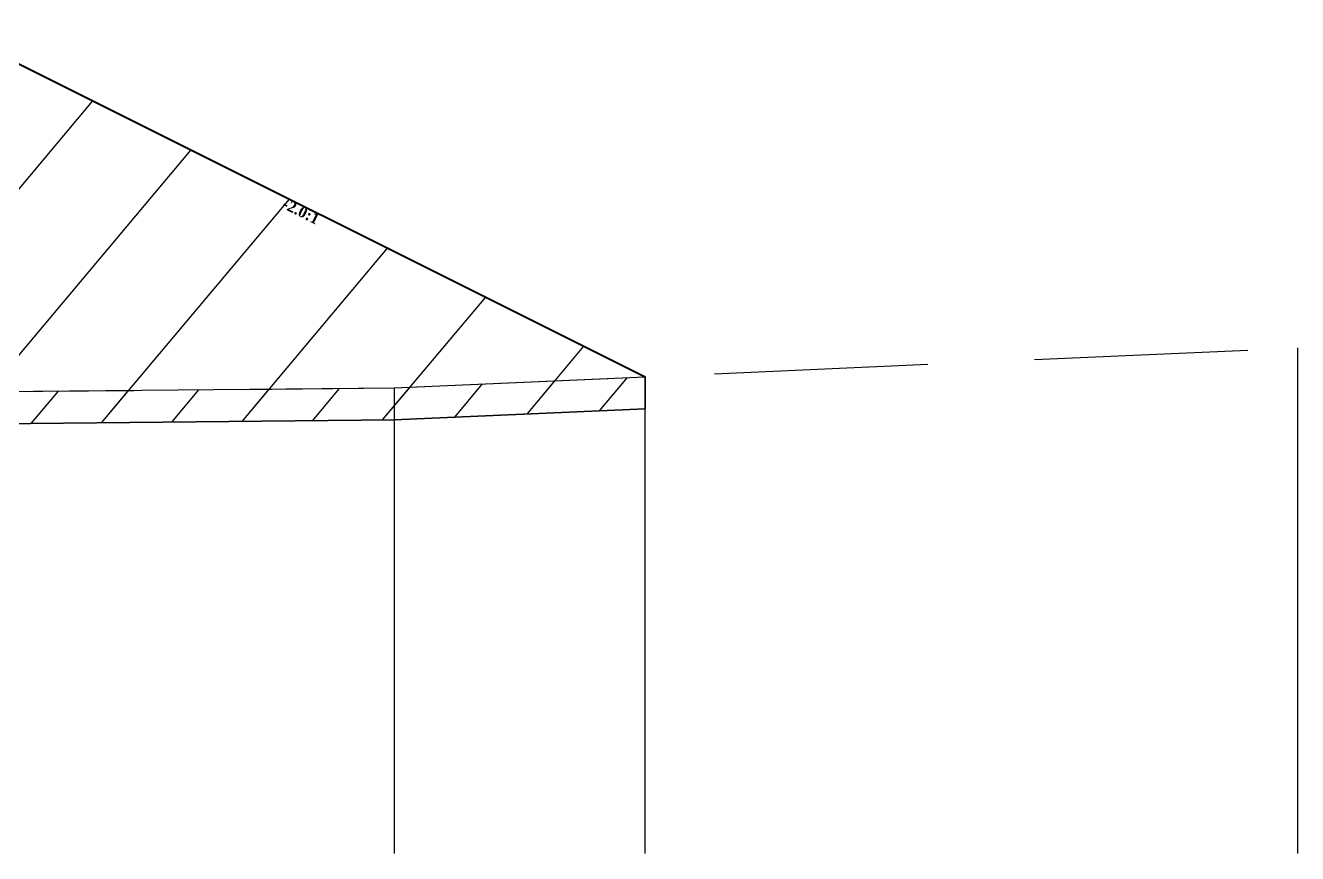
# Model space of a CAD drawing. Header units: millimetres. Extents: x 2762 to 3076, y 916 to 3305.
# Drawn here: x 2827.14 to 2839.05, y 1560.78 to 1568.54 of the extents above; entities that cross this region are included whole.
import ezdxf

# ---------------------------------------------------------------- set-up
doc = ezdxf.new("R2010")
doc.units = ezdxf.units.MM
doc.header["$LTSCALE"] = 2
doc.linetypes.add('CACHE', pattern=[9.525, 6.35, -3.175])
doc.linetypes.add('DASHED', pattern=[0.75, 0.5, -0.25])
doc.layers.add('C-ROAD-CORR', color=5, linetype='Continuous')
doc.layers.add('C-ROAD-SCTN', color=7, linetype='Continuous')
doc.styles.add('C3D_Etiquette', font='romans.shx')

msp = doc.modelspace()

# ---------------------------------------------------------------- hatches: boundary and pattern name
at = {"linetype": 'Continuous', "lineweight": -3}
h = msp.add_hatch(dxfattribs=at)
h.set_pattern_fill('_U', color=3, angle=50, style=0, pattern_type=0)
h.set_pattern_definition([(50, (2808.3471, 1564.9084), (-0.766044, 0.642788), [])])
h.paths.add_polyline_path([(2808.347, 1564.908), (2808.549, 1565.11), (2810.049, 1565.17), (2816.158, 1568.225), (2824.155, 1568.545), (2826.551, 1568.449), (2832.945, 1565.252), (2832.945, 1564.952), (2830.597, 1564.848), (2823.159, 1564.777), (2820.106, 1564.722), (2817.97, 1564.72), (2817.243, 1564.732), (2814.579, 1564.769)])
h.paths.add_polyline_path([(2806.718, 1564.945), (2806.718, 1565.245), (2806.749, 1565.122), (2807.049, 1565.11), (2807.226, 1564.933)])
h = msp.add_hatch(dxfattribs=at)
h.set_pattern_fill('_U', color=150, scale=0.5, angle=50, style=0, pattern_type=0)
h.set_pattern_definition([(50, (2808.34707, 1564.90836), (-0.383022, 0.321394), [])])
h.paths.add_polyline_path([(2808.347, 1564.908), (2808.549, 1565.11), (2810.049, 1565.17), (2814.579, 1565.069), (2817.243, 1565.032), (2817.97, 1565.02), (2820.106, 1565.022), (2823.159, 1565.077), (2830.597, 1565.148), (2832.945, 1565.252), (2832.945, 1564.952), (2830.597, 1564.848), (2823.159, 1564.777), (2820.106, 1564.722), (2817.97, 1564.72), (2817.243, 1564.732), (2814.579, 1564.769)])
h.paths.add_polyline_path([(2806.718, 1565.245), (2810.049, 1565.17), (2808.549, 1565.11), (2808.347, 1564.908), (2807.226, 1564.933), (2807.049, 1565.11), (2806.749, 1565.122)])
h.paths.add_polyline_path([(2806.718, 1564.945), (2806.718, 1565.245), (2806.749, 1565.122), (2807.049, 1565.11), (2807.226, 1564.933)])

# ---------------------------------------------------------------- linework, layer by layer
at = {"color": 253, "linetype": 'Continuous', "lineweight": -3}
for p, q in [((2826.551, 1568.449), (2832.945, 1565.252)), ((2830.597, 1565.148), (2832.945, 1565.252)), ((2832.945, 1565.252), (2832.945, 1564.952)), ((2832.945, 1565.252), (2832.945, 1564.952)), ((2823.159, 1565.077), (2830.597, 1565.148)), ((2832.945, 1564.952), (2830.597, 1564.848)), ((2832.945, 1564.952), (2830.597, 1564.848)), ((2830.597, 1564.848), (2823.159, 1564.777)), ((2830.597, 1564.848), (2823.159, 1564.777))]:
    msp.add_line(p, q, dxfattribs=at)
at = {"color": 105, "linetype": 'DASHED', "lineweight": -3, "ltscale": 2}
for p, q in [((2830.597, 1565.148), (2839.055, 1565.523)), ((2823.159, 1565.077), (2830.597, 1565.148))]:
    msp.add_line(p, q, dxfattribs=at)
at = {"color": 98, "linetype": 'CACHE', "lineweight": -3}
for p, q in [((2839.055, 1565.523), (2839.055, 1560.784)), ((2830.597, 1565.148), (2830.597, 1560.784))]:
    msp.add_line(p, q, dxfattribs=at)
at = {"color": 8, "linetype": 'CACHE', "lineweight": -3}
msp.add_line((2832.945, 1560.784), (2832.945, 1565.252), dxfattribs=at)
at = {"color": 6, "linetype": 'Continuous', "lineweight": -3}
for p, q in [((2830.597, 1564.848), (2832.945, 1564.952)), ((2823.159, 1564.777), (2830.597, 1564.848))]:
    msp.add_line(p, q, dxfattribs=at)
at = {"layer": 'C-ROAD-CORR', "color": 1, "linetype": 'Continuous', "lineweight": 40}
msp.add_line((2826.551, 1568.449), (2832.945, 1565.252), dxfattribs=at)
at = {"layer": 'C-ROAD-SCTN', "color": 154, "linetype": 'Continuous', "lineweight": -3}
msp.add_line((2826.551, 1568.449), (2832.945, 1565.252), dxfattribs=at)
at = {"layer": 'C-ROAD-SCTN', "color": 1, "linetype": 'Continuous', "lineweight": -3}
msp.add_line((2826.551, 1568.449), (2832.945, 1565.252), dxfattribs=at)

# ---------------------------------------------------------------- texts
at = {"color": 7, "linetype": 'Continuous', "lineweight": -3, "insert": (2829.746, 1566.847), "char_height": 0.1, "width": 0.34598, "attachment_point": 2, "rotation": 333.4349, "style": 'C3D_Etiquette'}
msp.add_mtext('{\\fTimes New Roman|b1|i0|c0|p18;-2.0:1}', dxfattribs=at)

doc.saveas('drawing.dxf')
